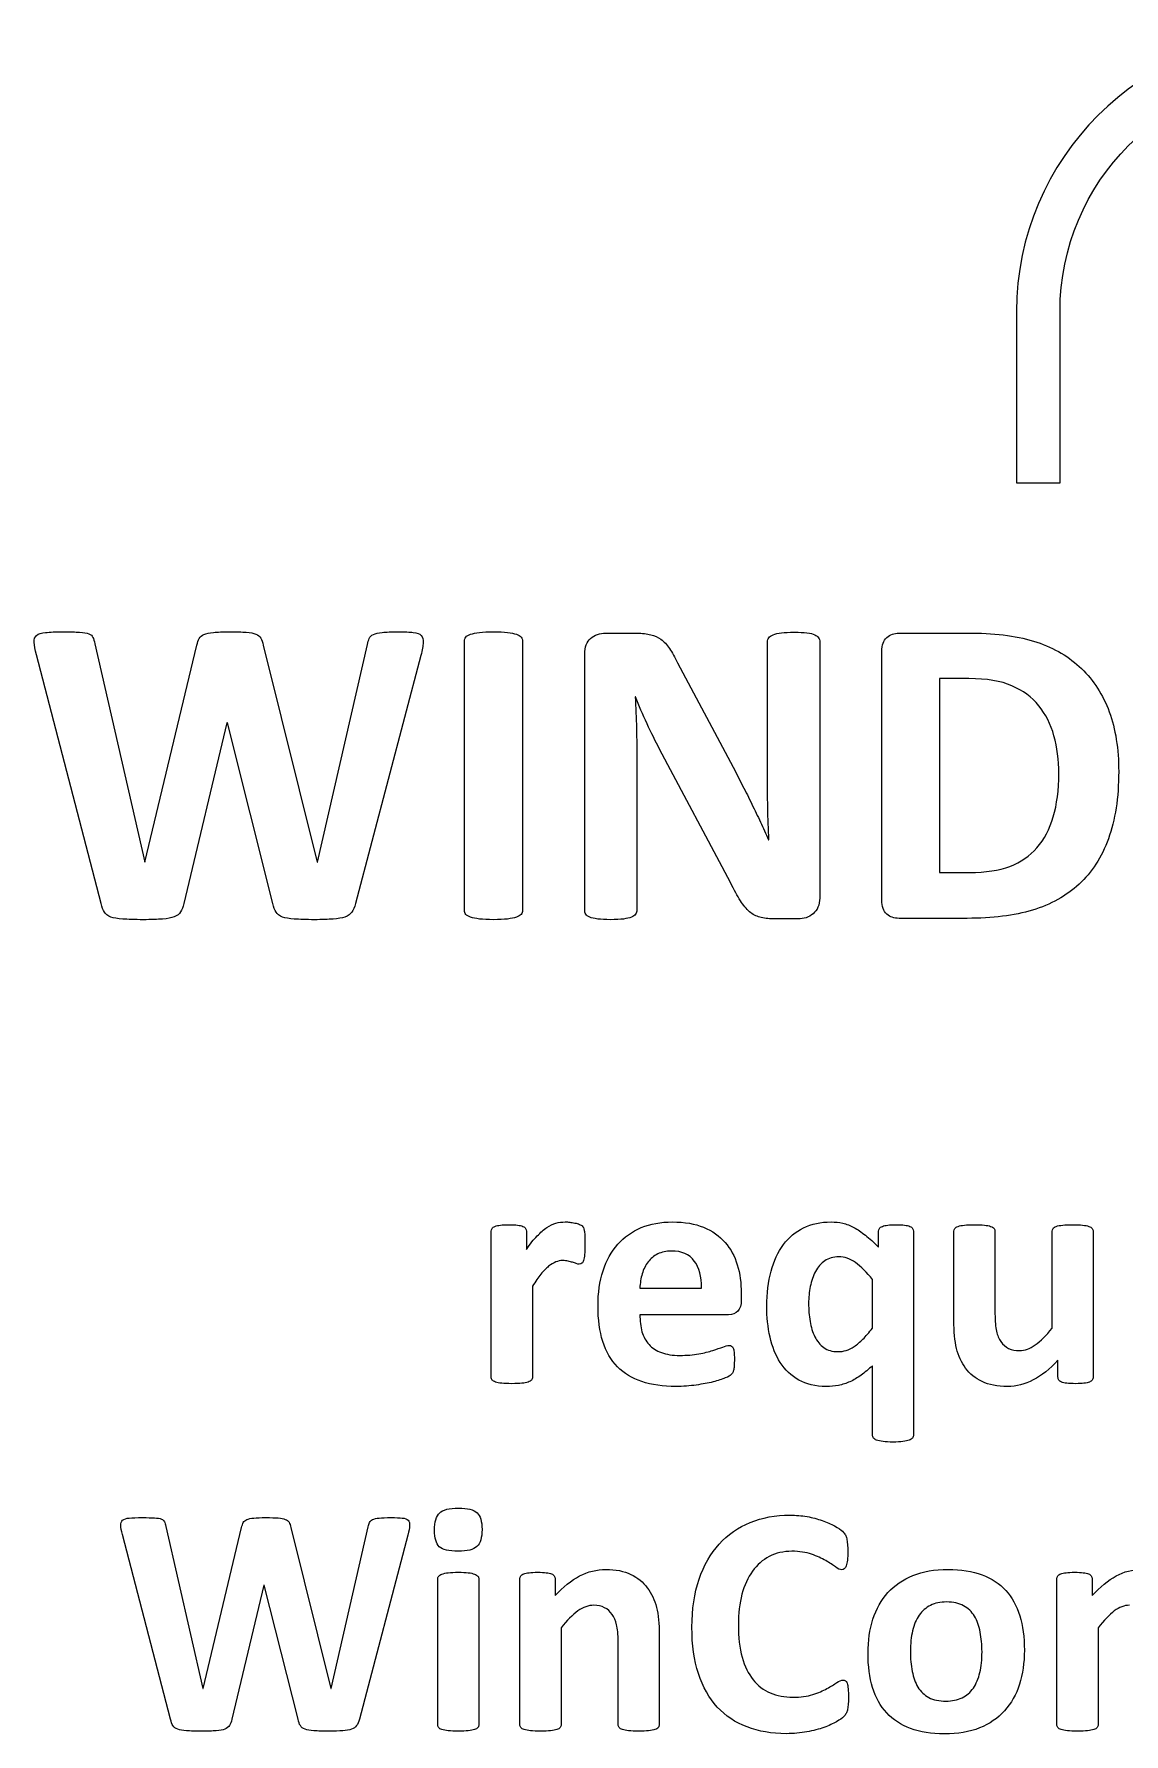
# Model space of a CAD drawing. Header units: millimetres. Extents: x 0 to 97.6, y 221.4 to 297.
# Drawn here: x 23.79 to 28.05, y 280 to 286.64 of the extents above; entities that cross this region are included whole.
import ezdxf

# ---------------------------------------------------------------- set-up
doc = ezdxf.new("R2010")
doc.units = ezdxf.units.MM
doc.layers.get('0').update_dxf_attribs({"linetype": 'CONTINUOUS'})

msp = doc.modelspace()

# ---------------------------------------------------------------- linework, layer by layer
at = {"color": 7}
for points in [[(27.628446, 285.556741), (27.628446, 284.886819), (27.798368, 284.886819), (27.798368, 285.556741)], [(24.024631, 284.258091), (24.22014, 283.404568), (24.221013, 283.404568), (24.424274, 284.252062)], [(25.469844, 283.215933), (25.469844, 284.26841)], [(25.69722, 284.26841), (25.69722, 283.215933)], [(26.021936, 284.299417), (26.143376, 284.299417)], [(26.654966, 283.743033), (26.654966, 284.265826)], [(26.859087, 284.265826), (26.85908, 283.264164)], [(27.169137, 284.299417), (27.45508, 284.299417)], [(24.049607, 283.242636), (23.796392, 284.215015)], [(24.683519, 284.252074), (24.89367, 283.40458), (24.89539, 283.40458), (25.090899, 284.255519)], [(25.30019, 284.212454), (25.044374, 283.242632)], [(25.940115, 283.216794), (25.940115, 284.218456)], [(27.101962, 283.256413), (27.101962, 284.22793)], [(26.303573, 284.183144), (26.520614, 283.775761)], [(27.442166, 284.121992), (27.327615, 284.121992), (27.327615, 283.364071), (27.445611, 283.364071)], [(26.13907, 284.050507), (26.13735, 284.050507)], [(24.721397, 283.242632), (24.543113, 283.948877), (24.541393, 283.948877), (24.372584, 283.242632)], [(26.144237, 283.799877), (26.144237, 283.216794)], [(26.51028, 283.324453), (26.232949, 283.845524)], [(26.659279, 283.492402), (26.660073, 283.492402)], [(26.773828, 283.183203), (26.677367, 283.183203)], [(27.435271, 283.184927), (27.169137, 283.184927)], [(25.57481, 281.39208), (25.57481, 281.962267)], [(25.712244, 281.962267), (25.712244, 281.891314)], [(27.089146, 281.900262), (27.089146, 281.962267)], [(27.225308, 281.962267), (27.225287, 281.165798)], [(27.383791, 281.613254), (27.383791, 281.96227)], [(27.544218, 281.96227), (27.544218, 281.640102)], [(27.767926, 281.583213), (27.767926, 281.962273)], [(27.927721, 281.962273), (27.927793, 281.392083)], [(25.735898, 281.747488), (25.735898, 281.39208)], [(26.155865, 281.73982), (26.396213, 281.739821)], [(27.065471, 281.583848), (27.065481, 281.77306)], [(26.552192, 281.719361), (26.552184, 281.693797)], [(26.502965, 281.636267), (26.155867, 281.636267)], [(27.065494, 281.165798), (27.065494, 281.436829)], [(27.79035, 281.392083), (27.79035, 281.457923)], [(24.302437, 280.808821), (24.447541, 280.175351), (24.448176, 280.175351), (24.599032, 280.804346)], [(24.791438, 280.804341), (24.947408, 280.175346), (24.948678, 280.175346), (25.093782, 280.806898)], [(24.320989, 280.055176), (24.133043, 280.776861)], [(25.249113, 280.774935), (25.059278, 280.055178)], [(25.686988, 280.034085), (25.686988, 280.604272)], [(25.824422, 280.604272), (25.824422, 280.538432)], [(27.786254, 280.034086), (27.786254, 280.604274)], [(27.923697, 280.604274), (27.923697, 280.538434)], [(24.819572, 280.055178), (24.687253, 280.579341), (24.685983, 280.579341), (24.560696, 280.055178)], [(25.365467, 280.034084), (25.365467, 280.602992)], [(25.52655, 280.602992), (25.52655, 280.034084)], [(25.848076, 280.413144), (25.848076, 280.034085)], [(27.947319, 280.413146), (27.947319, 280.034086)], [(26.071165, 280.034084), (26.071165, 280.359449)], [(26.231607, 280.386297), (26.231613, 280.034084)]]:
    msp.add_lwpolyline(points, dxfattribs=at)
for points in [[(27.79357, 283.750784)], [(28.027829, 283.758537)], [(25.94107, 281.909223)], [(25.538697, 280.797319)], [(27.493442, 280.318538)], [(27.659024, 280.32493)], [(26.971226, 280.137624)]]:
    msp.add_lwpolyline(points, close=True, dxfattribs=at)
for points in [[(28.714383, 286.640725), (28.116432, 286.640725), (27.628446, 286.154692), (27.628446, 285.556741)], [(27.798368, 285.556741), (27.798368, 286.063358), (28.207766, 286.472757), (28.714383, 286.472756)], [(23.78778, 284.263246), (23.787198, 284.275304), (23.790356, 284.284491), (23.797254, 284.290807)], [(23.796392, 284.215015), (23.791224, 284.235685), (23.788353, 284.251762), (23.78778, 284.263246)], [(23.797254, 284.290807), (23.804719, 284.297123), (23.81649, 284.300856), (23.832567, 284.302004)], [(23.832567, 284.302004), (23.849218, 284.303733), (23.872185, 284.304597), (23.901469, 284.304597)], [(23.901469, 284.304597), (23.928455, 284.304597), (23.9497, 284.304024), (23.965203, 284.302877)], [(23.965203, 284.302877), (23.981281, 284.302295), (23.993339, 284.300285), (24.001377, 284.296847)], [(24.001377, 284.296847), (24.009415, 284.293976), (24.014869, 284.289383), (24.017741, 284.283068)], [(24.017741, 284.283068), (24.020613, 284.277326), (24.022909, 284.269001), (24.024631, 284.258091)], [(24.424274, 284.252062), (24.42657, 284.262972), (24.429441, 284.271872), (24.432886, 284.278762)], [(24.432886, 284.278762), (24.436906, 284.285652), (24.443222, 284.290819), (24.451835, 284.294264)], [(24.451835, 284.294264), (24.461022, 284.298284), (24.473367, 284.300868), (24.48887, 284.302016)], [(24.48887, 284.302016), (24.504373, 284.303745), (24.525044, 284.304609), (24.550882, 284.304609)], [(24.550882, 284.304609), (24.578443, 284.304609), (24.600262, 284.304036), (24.616339, 284.302889)], [(24.616339, 284.302889), (24.63299, 284.301743), (24.645622, 284.299158), (24.654235, 284.295137)], [(24.654235, 284.295137), (24.663421, 284.291692), (24.670024, 284.286525), (24.674044, 284.279635)], [(24.674044, 284.279635), (24.678064, 284.272745), (24.681222, 284.263558), (24.683519, 284.252074)], [(25.090899, 284.255519), (25.092628, 284.264706), (25.094924, 284.272457), (25.097789, 284.278773)], [(25.097789, 284.278773), (25.100661, 284.285663), (25.106115, 284.29083), (25.114153, 284.294275)], [(25.114153, 284.294275), (25.122191, 284.298295), (25.133675, 284.300879), (25.148605, 284.302028)], [(25.148605, 284.302028), (25.163534, 284.303756), (25.184492, 284.304621), (25.211478, 284.304621)], [(25.211478, 284.304621), (25.236742, 284.304621), (25.256264, 284.303756), (25.270044, 284.302028)], [(25.270044, 284.302028), (25.284399, 284.300881), (25.294734, 284.297149), (25.30105, 284.29083)], [(25.308802, 284.262408), (25.30822, 284.25035), (25.30535, 284.233699), (25.30019, 284.212454)], [(25.30105, 284.29083), (25.307367, 284.284514), (25.309951, 284.27504), (25.308802, 284.262408)], [(25.469844, 284.26841), (25.469844, 284.274151), (25.471567, 284.279318), (25.475012, 284.283912)], [(25.475012, 284.283912), (25.479032, 284.288505), (25.485347, 284.292237), (25.493959, 284.295109)], [(25.493959, 284.295109), (25.503145, 284.29798), (25.514916, 284.300277), (25.529271, 284.301999)], [(25.529271, 284.301999), (25.543625, 284.303727), (25.561712, 284.304591), (25.583531, 284.304591)], [(25.583531, 284.304591), (25.605924, 284.304591), (25.624298, 284.303727), (25.638653, 284.301999)], [(25.638653, 284.301999), (25.653007, 284.30027), (25.664491, 284.297973), (25.673103, 284.295109)], [(25.673103, 284.295109), (25.681717, 284.292237), (25.687746, 284.288505), (25.69119, 284.283912)], [(25.69119, 284.283912), (25.69521, 284.279318), (25.69722, 284.274151), (25.69722, 284.26841)], [(25.940115, 284.218456), (25.940115, 284.245442), (25.947867, 284.265539), (25.963369, 284.278745)], [(25.963369, 284.278745), (25.979447, 284.292526), (25.99897, 284.299417), (26.021936, 284.299417)], [(26.143376, 284.299417), (26.165195, 284.299417), (26.183569, 284.297407), (26.198497, 284.293387)], [(26.198497, 284.293387), (26.213427, 284.289942), (26.226633, 284.283913), (26.238116, 284.2753)], [(26.238116, 284.2753), (26.250174, 284.266687), (26.26137, 284.254629), (26.271706, 284.239127)], [(26.654966, 284.265826), (26.654966, 284.271567), (26.656686, 284.276735), (26.660126, 284.281328)], [(26.660126, 284.281328), (26.663565, 284.285921), (26.669307, 284.28994), (26.67735, 284.293385)], [(26.67735, 284.293385), (26.685394, 284.29683), (26.696016, 284.299126), (26.709217, 284.300275)], [(26.709217, 284.300275), (26.722428, 284.302003), (26.739367, 284.302868), (26.760032, 284.302868)], [(26.760032, 284.302868), (26.779555, 284.302868), (26.79592, 284.302003), (26.809126, 284.300275)], [(26.809126, 284.300275), (26.822337, 284.299128), (26.832385, 284.296832), (26.83927, 284.293385)], [(26.83927, 284.293385), (26.846731, 284.28994), (26.851899, 284.285921), (26.854774, 284.281328)], [(26.854774, 284.281328), (26.85765, 284.276735), (26.859087, 284.271567), (26.859087, 284.265826)], [(27.101962, 284.22793), (27.101962, 284.253194), (27.108277, 284.27128), (27.120906, 284.28219)], [(27.120906, 284.28219), (27.134118, 284.293675), (27.150195, 284.299417), (27.169137, 284.299417)], [(27.45508, 284.299417), (27.554414, 284.299417), (27.638532, 284.287646), (27.707435, 284.264105)], [(27.707435, 284.264105), (27.776911, 284.241137), (27.83519, 284.206686), (27.882274, 284.160752)], [(26.271706, 284.239127), (26.28204, 284.224197), (26.292663, 284.205536), (26.303573, 284.183144)], [(27.882274, 284.160752), (27.929931, 284.115391), (27.966104, 284.059121), (27.990793, 283.991942)], [(27.610113, 284.09357), (27.567624, 284.112518), (27.511642, 284.121992), (27.442166, 284.121992)], [(27.715189, 284.016056), (27.688202, 284.049358), (27.653176, 284.075196), (27.610113, 284.09357)], [(26.13735, 284.050507), (26.139647, 284.009166), (26.141369, 283.967825), (26.142517, 283.926484)], [(26.183856, 283.945432), (26.167205, 283.981605), (26.152276, 284.016631), (26.13907, 284.050507)], [(27.774618, 283.898061), (27.762553, 283.943421), (27.742743, 283.982753), (27.715189, 284.016056)], [(27.990793, 283.991942), (28.015484, 283.924763), (28.027829, 283.846961), (28.027829, 283.758537)], [(26.142517, 283.926484), (26.143664, 283.885717), (26.144237, 283.843514), (26.144237, 283.799877)], [(26.232949, 283.845524), (26.216871, 283.87653), (26.200507, 283.909832), (26.183856, 283.945432)], [(27.793562, 283.750783), (27.793562, 283.803608), (27.787247, 283.8527), (27.774618, 283.898061)], [(26.520614, 283.775761), (26.533243, 283.751071), (26.545589, 283.726668), (26.55765, 283.702553)], [(26.65576, 283.618148), (26.655231, 283.661786), (26.654966, 283.703414), (26.654966, 283.743033)], [(27.772033, 283.581974), (27.786391, 283.630206), (27.79357, 283.686476), (27.79357, 283.750784)], [(28.027829, 283.758535), (28.027829, 283.656331), (28.014335, 283.568768), (27.987348, 283.495847)], [(26.55765, 283.702553), (26.570279, 283.679011), (26.582337, 283.655183), (26.593821, 283.631067)], [(26.593821, 283.631067), (26.605304, 283.607525), (26.616501, 283.584271), (26.627413, 283.561304)], [(26.660073, 283.492402), (26.658309, 283.532595), (26.656871, 283.57451), (26.65576, 283.618148)], [(26.627413, 283.561304), (26.638314, 283.538336), (26.648936, 283.515369), (26.659279, 283.492402)], [(27.7083, 283.460535), (27.737009, 283.493263), (27.758253, 283.533743), (27.772033, 283.581974)], [(27.602361, 283.388188), (27.644851, 283.404264), (27.680164, 283.428379), (27.7083, 283.460535)], [(27.987348, 283.495847), (27.960935, 283.4235), (27.922752, 283.364359), (27.872799, 283.318424)], [(27.445611, 283.364071), (27.507622, 283.364071), (27.559872, 283.37211), (27.602361, 283.388188)], [(26.549036, 283.253829), (26.537553, 283.272203), (26.524634, 283.295744), (26.51028, 283.324453)], [(26.85908, 283.264164), (26.85908, 283.250958), (26.856787, 283.239187), (26.852201, 283.228852)], [(27.872799, 283.318424), (27.822846, 283.27249), (27.761983, 283.238613), (27.69021, 283.216794)], [(24.062526, 283.209046), (24.057358, 283.217659), (24.053051, 283.228856), (24.049607, 283.242636)], [(24.087503, 283.190097), (24.07602, 283.19469), (24.067694, 283.201006), (24.062526, 283.209046)], [(24.360527, 283.209904), (24.355359, 283.201866), (24.347033, 283.19555), (24.33555, 283.190957)], [(24.372584, 283.242632), (24.369712, 283.229426), (24.365693, 283.218516), (24.360527, 283.209904)], [(24.733454, 283.209042), (24.728286, 283.217655), (24.724267, 283.228852), (24.721397, 283.242632)], [(24.758431, 283.190093), (24.746948, 283.194686), (24.738622, 283.201003), (24.733454, 283.209042)], [(25.029732, 283.209042), (25.023991, 283.201004), (25.015091, 283.194688), (25.003033, 283.190093)], [(25.044374, 283.242632), (25.040929, 283.228851), (25.036049, 283.217654), (25.029732, 283.209042)], [(25.475012, 283.200431), (25.471567, 283.205024), (25.469844, 283.210191), (25.469844, 283.215933)], [(25.493959, 283.189234), (25.485346, 283.192105), (25.47903, 283.195838), (25.475012, 283.200431)], [(25.69119, 283.200431), (25.687746, 283.195838), (25.681717, 283.192105), (25.673103, 283.189234)], [(25.69722, 283.215933), (25.69722, 283.210191), (25.69521, 283.205024), (25.69119, 283.200431)], [(25.944423, 283.201292), (25.941551, 283.205885), (25.940115, 283.211052), (25.940115, 283.216794)], [(25.959925, 283.189235), (25.95246, 283.19268), (25.947292, 283.196699), (25.944423, 283.201292)], [(26.13907, 283.201292), (26.136198, 283.196699), (26.130743, 283.19268), (26.122705, 283.189235)], [(26.144237, 283.216794), (26.144237, 283.211052), (26.142515, 283.205885), (26.13907, 283.201292)], [(26.58435, 283.210765), (26.572285, 283.221674), (26.560513, 283.236029), (26.549036, 283.253829)], [(26.624828, 283.189233), (26.61047, 283.193253), (26.596977, 283.20043), (26.58435, 283.210765)], [(26.833256, 283.203012), (26.825795, 283.196123), (26.816609, 283.190955), (26.805697, 283.187511)], [(26.852201, 283.228852), (26.847614, 283.218517), (26.8413, 283.209904), (26.833256, 283.203012)], [(27.120906, 283.201291), (27.108277, 283.212774), (27.101962, 283.231148), (27.101962, 283.256413)], [(27.169137, 283.184927), (27.150189, 283.184927), (27.134112, 283.190381), (27.120906, 283.201291)], [(27.69021, 283.216794), (27.619011, 283.195549), (27.534031, 283.184927), (27.435271, 283.184927)], [(24.134012, 283.182345), (24.11449, 283.183491), (24.098987, 283.186075), (24.087503, 283.190097)], [(24.21411, 283.179752), (24.180808, 283.179752), (24.154108, 283.180616), (24.134012, 283.182345)], [(24.289903, 283.182345), (24.270954, 283.180616), (24.24569, 283.179752), (24.21411, 283.179752)], [(24.33555, 283.190957), (24.32464, 283.186364), (24.309425, 283.183493), (24.289903, 283.182345)], [(24.80494, 283.182341), (24.785417, 283.183487), (24.769915, 283.186071), (24.758431, 283.190093)], [(24.884177, 283.179748), (24.851448, 283.179748), (24.825036, 283.180612), (24.80494, 283.182341)], [(24.956524, 283.182341), (24.937576, 283.180612), (24.91346, 283.179748), (24.884177, 283.179748)], [(25.003033, 283.190093), (24.990975, 283.186073), (24.975472, 283.183489), (24.956524, 283.182341)], [(25.528409, 283.182344), (25.514055, 283.184072), (25.502571, 283.186369), (25.493959, 283.189234)], [(25.583531, 283.179751), (25.561712, 283.179751), (25.543338, 283.180615), (25.528409, 283.182344)], [(25.638653, 283.182344), (25.624298, 283.180615), (25.605924, 283.179751), (25.583531, 283.179751)], [(25.673103, 283.189234), (25.66449, 283.186362), (25.653007, 283.184065), (25.638653, 283.182344)], [(25.990931, 283.182345), (25.977724, 283.184074), (25.967389, 283.18637), (25.959925, 283.189235)], [(26.040884, 283.179752), (26.020788, 283.179752), (26.004137, 283.180616), (25.990931, 283.182345)], [(26.0917, 283.182345), (26.078493, 283.180616), (26.061555, 283.179752), (26.040884, 283.179752)], [(26.122705, 283.189235), (26.115241, 283.186363), (26.104905, 283.184067), (26.0917, 283.182345)], [(26.677367, 283.183203), (26.657271, 283.183203), (26.639758, 283.185213), (26.624828, 283.189233)], [(26.805697, 283.187511), (26.795361, 283.184639), (26.784738, 283.183203), (26.773828, 283.183203)], [(25.827944, 281.993591), (25.839876, 281.997), (25.851809, 281.998705), (25.86374, 281.998705)], [(25.86374, 281.998705), (25.869281, 281.998705), (25.875247, 281.998282), (25.881639, 281.997435)], [(26.160989, 281.97633), (26.197211, 281.991245), (26.237908, 281.998703), (26.28308, 281.998703)], [(26.28308, 281.998703), (26.330809, 281.998703), (26.371506, 281.991671), (26.405172, 281.977608)], [(26.795742, 281.975694), (26.826849, 281.991034), (26.862859, 281.998705), (26.903771, 281.998705)], [(26.903771, 281.998705), (26.91954, 281.998705), (26.934668, 281.997), (26.949155, 281.99359)], [(25.57481, 281.962267), (25.57481, 281.966529), (25.575876, 281.970151), (25.578006, 281.973134)], [(25.578006, 281.973134), (25.580137, 281.976543), (25.583973, 281.979314), (25.589513, 281.981444)], [(25.589513, 281.981444), (25.595054, 281.983575), (25.602085, 281.985067), (25.610608, 281.985919)], [(25.610608, 281.985919), (25.619558, 281.987189), (25.630638, 281.987824), (25.643848, 281.987824)], [(25.643848, 281.987824), (25.657485, 281.987824), (25.668778, 281.987189), (25.677727, 281.985919)], [(25.677727, 281.985919), (25.686675, 281.985072), (25.693493, 281.98358), (25.698182, 281.981444)], [(25.698182, 281.981444), (25.703295, 281.979314), (25.706917, 281.976543), (25.709048, 281.973134)], [(25.709048, 281.973134), (25.711179, 281.970151), (25.712244, 281.966529), (25.712244, 281.962267)], [(25.712244, 281.891314), (25.72716, 281.912621), (25.741223, 281.930093), (25.754433, 281.94373)], [(25.754433, 281.94373), (25.767643, 281.957793), (25.780214, 281.968873), (25.792147, 281.97697)], [(25.792147, 281.97697), (25.80408, 281.985066), (25.816012, 281.990606), (25.827944, 281.993591)], [(25.881639, 281.997435), (25.888032, 281.997012), (25.894637, 281.995946), (25.901454, 281.994239)], [(25.901454, 281.994239), (25.908273, 281.992969), (25.91424, 281.991264), (25.919353, 281.989124)], [(25.919353, 281.989124), (25.924467, 281.987414), (25.928089, 281.985496), (25.930219, 281.983372)], [(25.930219, 281.983372), (25.932777, 281.981242), (25.934482, 281.978897), (25.935334, 281.97634)], [(25.935334, 281.97634), (25.936604, 281.973782), (25.937669, 281.97016), (25.93853, 281.965473)], [(25.93853, 281.965473), (25.939377, 281.961212), (25.940012, 281.954607), (25.940435, 281.945659)], [(25.940435, 281.945659), (25.940858, 281.936709), (25.94107, 281.924564), (25.94107, 281.909223)], [(26.06958, 281.911129), (26.094722, 281.939681), (26.125192, 281.961415), (26.160989, 281.97633)], [(26.405172, 281.977608), (26.439264, 281.963544), (26.467177, 281.943941), (26.48891, 281.918799)], [(26.717118, 281.909854), (26.738425, 281.938406), (26.764633, 281.960352), (26.795742, 281.975694)], [(26.949155, 281.99359), (26.963636, 281.990607), (26.978126, 281.985067), (26.992623, 281.976969)], [(26.992623, 281.976969), (27.007104, 281.969298), (27.022019, 281.95907), (27.037367, 281.946286)], [(27.037367, 281.946286), (27.053136, 281.933929), (27.070395, 281.918587), (27.089146, 281.900262)], [(27.089146, 281.962267), (27.089146, 281.966528), (27.090213, 281.970151), (27.092347, 281.973133)], [(27.092347, 281.973133), (27.094905, 281.976543), (27.098741, 281.979313), (27.103856, 281.981444)], [(27.103856, 281.981444), (27.109395, 281.983575), (27.116424, 281.985066), (27.124944, 281.985918)], [(27.124944, 281.985918), (27.133463, 281.987188), (27.144543, 281.987823), (27.158183, 281.987823)], [(27.158183, 281.987823), (27.170971, 281.987823), (27.181625, 281.987188), (27.190145, 281.985918)], [(27.190145, 281.985918), (27.199088, 281.985071), (27.206117, 281.98358), (27.211232, 281.981444)], [(27.211232, 281.981444), (27.216348, 281.979313), (27.219972, 281.976543), (27.222107, 281.973133)], [(27.222107, 281.973133), (27.224241, 281.970151), (27.225308, 281.966528), (27.225308, 281.962267)], [(27.383791, 281.96227), (27.383791, 281.966532), (27.384858, 281.970154), (27.386992, 281.973137)], [(27.386992, 281.973137), (27.38955, 281.976546), (27.39381, 281.979317), (27.399772, 281.981447)], [(27.399772, 281.981447), (27.406157, 281.983578), (27.414465, 281.985069), (27.424695, 281.985921)], [(27.424695, 281.985921), (27.435349, 281.987191), (27.448347, 281.987826), (27.463687, 281.987826)], [(27.463687, 281.987826), (27.479456, 281.987826), (27.492453, 281.987191), (27.502679, 281.985921)], [(27.502679, 281.985921), (27.512909, 281.985075), (27.521006, 281.983583), (27.526967, 281.981447)], [(27.526967, 281.981447), (27.533353, 281.979317), (27.537824, 281.976546), (27.540382, 281.973137)], [(27.540382, 281.973137), (27.54294, 281.970154), (27.544218, 281.966532), (27.544218, 281.96227)], [(27.767926, 281.962273), (27.767926, 281.966534), (27.768993, 281.970156), (27.771128, 281.973139)], [(27.771128, 281.973139), (27.773685, 281.976549), (27.777945, 281.979319), (27.783907, 281.98145)], [(27.783907, 281.98145), (27.790292, 281.98358), (27.7986, 281.985072), (27.808831, 281.985924)], [(27.808831, 281.985924), (27.819061, 281.987194), (27.832059, 281.987829), (27.847822, 281.987829)], [(27.847822, 281.987829), (27.863592, 281.987829), (27.87659, 281.987194), (27.886817, 281.985924)], [(27.886817, 281.985924), (27.897047, 281.985077), (27.905144, 281.983586), (27.911105, 281.98145)], [(27.911105, 281.98145), (27.917067, 281.979319), (27.921327, 281.976549), (27.923885, 281.973139)], [(27.923885, 281.973139), (27.926442, 281.970156), (27.927721, 281.966534), (27.927721, 281.962273)], [(25.939816, 281.871501), (25.93897, 281.861699), (25.937691, 281.854028), (25.93598, 281.84849)], [(25.941086, 281.909215), (25.941086, 281.893874), (25.940663, 281.881303), (25.939816, 281.871501)], [(26.01205, 281.807575), (26.025259, 281.848485), (26.044436, 281.883003), (26.06958, 281.911129)], [(26.225541, 281.873418), (26.210625, 281.865747), (26.198054, 281.855306), (26.187827, 281.842096)], [(26.279235, 281.884924), (26.25878, 281.884924), (26.240882, 281.881089), (26.225541, 281.873418)], [(26.368727, 281.845932), (26.34955, 281.871927), (26.31972, 281.884924), (26.279235, 281.884924)], [(26.48891, 281.918799), (26.510644, 281.894083), (26.526624, 281.864678), (26.536852, 281.830586)], [(26.668537, 281.8063), (26.679617, 281.846784), (26.695811, 281.881302), (26.717118, 281.909854)], [(25.799181, 281.825474), (25.789806, 281.817802), (25.779792, 281.807575), (25.769138, 281.794791)], [(25.827307, 281.842095), (25.818357, 281.838685), (25.808982, 281.833145), (25.799181, 281.825474)], [(25.854155, 281.847847), (25.845205, 281.847847), (25.836256, 281.845929), (25.827307, 281.842095)], [(25.87525, 281.84528), (25.868858, 281.846991), (25.861826, 281.847847), (25.854155, 281.847847)], [(25.892509, 281.840806), (25.887395, 281.842517), (25.881642, 281.844009), (25.87525, 281.84528)], [(25.907212, 281.835692), (25.90295, 281.837403), (25.898049, 281.839108), (25.892509, 281.840806)], [(25.918718, 281.833787), (25.915309, 281.833787), (25.911473, 281.834422), (25.907212, 281.835692)], [(25.928947, 281.836983), (25.926389, 281.834852), (25.92298, 281.833787), (25.918718, 281.833787)], [(25.93598, 281.84849), (25.934269, 281.842949), (25.931925, 281.839114), (25.928947, 281.836983)], [(25.992232, 281.670781), (25.992232, 281.721493), (25.998838, 281.767091), (26.01205, 281.807575)], [(26.187827, 281.842096), (26.178025, 281.829311), (26.170353, 281.81397), (26.164813, 281.796072)], [(26.396213, 281.739821), (26.397483, 281.784992), (26.388321, 281.820363), (26.368727, 281.845932)], [(26.536852, 281.830586), (26.547079, 281.796495), (26.552192, 281.759419), (26.552192, 281.719361)], [(26.651916, 281.669506), (26.651916, 281.720218), (26.657456, 281.765815), (26.668537, 281.8063)], [(26.84239, 281.80502), (26.833447, 281.787548), (26.82663, 281.767946), (26.821938, 281.746211)], [(26.878826, 281.846569), (26.863903, 281.836342), (26.851758, 281.822492), (26.84239, 281.80502)], [(26.93316, 281.86255), (26.91228, 281.86255), (26.894168, 281.857223), (26.878826, 281.846569)], [(26.999002, 281.839539), (26.978119, 281.85488), (26.956172, 281.86255), (26.93316, 281.86255)], [(27.065481, 281.77306), (27.042468, 281.802038), (27.020308, 281.824198), (26.999002, 281.839539)], [(25.769138, 281.794791), (25.758911, 281.782006), (25.747831, 281.766239), (25.735898, 281.747488)], [(26.164813, 281.796072), (26.1597, 281.7786), (26.156717, 281.75985), (26.155865, 281.73982)], [(26.821938, 281.746211), (26.817669, 281.724904), (26.815535, 281.702957), (26.815535, 281.680371)], [(26.010769, 281.531431), (25.998411, 281.571062), (25.992232, 281.617512), (25.992232, 281.670781)], [(26.552184, 281.693797), (26.552184, 281.674194), (26.54771, 281.659705), (26.538761, 281.650329)], [(26.6647, 281.548693), (26.656177, 281.587046), (26.651916, 281.627317), (26.651916, 281.669506)], [(26.815535, 281.680371), (26.815535, 281.656507), (26.817448, 281.633069), (26.821276, 281.610057)], [(26.155867, 281.636267), (26.155867, 281.611977), (26.158637, 281.589817), (26.164177, 281.569788)], [(26.538761, 281.650329), (26.530238, 281.640954), (26.518306, 281.636267), (26.502965, 281.636267)], [(26.821276, 281.610057), (26.825104, 281.587471), (26.831286, 281.567442), (26.839823, 281.54997)], [(27.39403, 281.503947), (27.387204, 281.533352), (27.383791, 281.569787), (27.383791, 281.613254)], [(27.544218, 281.640102), (27.544218, 281.610271), (27.546132, 281.587472), (27.54996, 281.571705)], [(26.164177, 281.569788), (26.170143, 281.550185), (26.179305, 281.533352), (26.191664, 281.519289)], [(26.704971, 281.448974), (26.686647, 281.477526), (26.673223, 281.510765), (26.6647, 281.548693)], [(26.839823, 281.54997), (26.848766, 281.532499), (26.860486, 281.518436), (26.874981, 281.507781)], [(26.993877, 281.512255), (27.004954, 281.519499), (27.016247, 281.528875), (27.027754, 281.540381)], [(27.027754, 281.540381), (27.039255, 281.552314), (27.051827, 281.566803), (27.065471, 281.583848)], [(27.54996, 281.571705), (27.553787, 281.555937), (27.559538, 281.542301), (27.567211, 281.530795)], [(27.701447, 281.518013), (27.722328, 281.532928), (27.744488, 281.554662), (27.767926, 281.583213)], [(26.068299, 281.43299), (26.04273, 281.458985), (26.023553, 281.491799), (26.010769, 281.531431)], [(26.191664, 281.519289), (26.204448, 281.505652), (26.220642, 281.495212), (26.240245, 281.487967)], [(26.240245, 281.487967), (26.260274, 281.480723), (26.284138, 281.477101), (26.311838, 281.477101)], [(26.311838, 281.477101), (26.339964, 281.477101), (26.36468, 281.479018), (26.385988, 281.482853)], [(26.385988, 281.482853), (26.407295, 281.487114), (26.42562, 281.491589), (26.440961, 281.496278)], [(26.440961, 281.496278), (26.456729, 281.501391), (26.469726, 281.505866), (26.479954, 281.509703)], [(26.479954, 281.509703), (26.490181, 281.513964), (26.49849, 281.516095), (26.504883, 281.516095)], [(26.504883, 281.516095), (26.508717, 281.516095), (26.511913, 281.51524), (26.514471, 281.513529)], [(26.514471, 281.513529), (26.517029, 281.512259), (26.51916, 281.509702), (26.520863, 281.505858)], [(26.520863, 281.505858), (26.522574, 281.502024), (26.52364, 281.496483), (26.52406, 281.489237)], [(26.52406, 281.489237), (26.524906, 281.48242), (26.52533, 281.473684), (26.52533, 281.46303)], [(26.874981, 281.507781), (26.889463, 281.497127), (26.907787, 281.4918), (26.929954, 281.4918)], [(26.929954, 281.4918), (26.941031, 281.4918), (26.951685, 281.493292), (26.961915, 281.496274)], [(26.961915, 281.496274), (26.972569, 281.499684), (26.983223, 281.505011), (26.993877, 281.512255)], [(27.429188, 281.42724), (27.412996, 281.4494), (27.401276, 281.474969), (27.39403, 281.503947)], [(27.567211, 281.530795), (27.575307, 281.519714), (27.585321, 281.510978), (27.597254, 281.504588)], [(27.597254, 281.504588), (27.609619, 281.498622), (27.623894, 281.49564), (27.64008, 281.49564)], [(27.64008, 281.49564), (27.660535, 281.49564), (27.680991, 281.503097), (27.701447, 281.518013)], [(26.163543, 281.374821), (26.125616, 281.387605), (26.093868, 281.406995), (26.068299, 281.43299)], [(26.511921, 281.401025), (26.509365, 281.398042), (26.501907, 281.393994), (26.489547, 281.388881)], [(26.518953, 281.409973), (26.517242, 281.406991), (26.514898, 281.404008), (26.511921, 281.401025)], [(26.52279, 281.422118), (26.521943, 281.417431), (26.520664, 281.413383), (26.518953, 281.409973)], [(26.524695, 281.438739), (26.524271, 281.432346), (26.523636, 281.426806), (26.52279, 281.422118)], [(26.52533, 281.46303), (26.52533, 281.453655), (26.525118, 281.445558), (26.524695, 281.438739)], [(26.777204, 281.380577), (26.747799, 281.397623), (26.723722, 281.420422), (26.704971, 281.448974)], [(27.065494, 281.436829), (27.050149, 281.422765), (27.035233, 281.410407), (27.020748, 281.399754)], [(27.493749, 281.374824), (27.467328, 281.387609), (27.445807, 281.405081), (27.429188, 281.42724)], [(27.79035, 281.457923), (27.758813, 281.423831), (27.726639, 281.398262), (27.693827, 281.381216)], [(25.578647, 281.380574), (25.576089, 281.383983), (25.57481, 281.387819), (25.57481, 281.39208)], [(25.591431, 281.372903), (25.585466, 281.375034), (25.581204, 281.377591), (25.578647, 281.380574)], [(25.61636, 281.368429), (25.606133, 281.369276), (25.597824, 281.370767), (25.591431, 281.372903)], [(25.655353, 281.366524), (25.639586, 281.366524), (25.626588, 281.367159), (25.61636, 281.368429)], [(25.694346, 281.368429), (25.684119, 281.367159), (25.671121, 281.366524), (25.655353, 281.366524)], [(25.718637, 281.372903), (25.712671, 281.370773), (25.704574, 281.369281), (25.694346, 281.368429)], [(25.732062, 281.380574), (25.729504, 281.377591), (25.725029, 281.375034), (25.718637, 281.372903)], [(25.735898, 281.39208), (25.735898, 281.387819), (25.73462, 281.383983), (25.732062, 281.380574)], [(26.297141, 281.355644), (26.246429, 281.355644), (26.201897, 281.362036), (26.163543, 281.374821)], [(26.376405, 281.361396), (26.351688, 281.357561), (26.325267, 281.355644), (26.297141, 281.355644)], [(26.442245, 281.37354), (26.423068, 281.368852), (26.401121, 281.364804), (26.376405, 281.361396)], [(26.489547, 281.388881), (26.47719, 281.383767), (26.461422, 281.378654), (26.442245, 281.37354)], [(26.883953, 281.355648), (26.842191, 281.355648), (26.806608, 281.363958), (26.777204, 281.380577)], [(26.932536, 281.360122), (26.91719, 281.357139), (26.900996, 281.355648), (26.883953, 281.355648)], [(26.97728, 281.374185), (26.962798, 281.367792), (26.947884, 281.363105), (26.932536, 281.360122)], [(27.020748, 281.399754), (27.006267, 281.389527), (26.991777, 281.381004), (26.97728, 281.374185)], [(27.592828, 281.355647), (27.553623, 281.355647), (27.520597, 281.362039), (27.493749, 281.374824)], [(27.693827, 281.381216), (27.661438, 281.36417), (27.627772, 281.355647), (27.592828, 281.355647)], [(27.793551, 281.380576), (27.791417, 281.383986), (27.79035, 281.387822), (27.79035, 281.392083)], [(27.804425, 281.372906), (27.79931, 281.375037), (27.795685, 281.377594), (27.793551, 281.380576)], [(27.824878, 281.368432), (27.816358, 281.369279), (27.809541, 281.37077), (27.804425, 281.372906)], [(27.859395, 281.366527), (27.845337, 281.366527), (27.833831, 281.367162), (27.824878, 281.368432)], [(27.891995, 281.368432), (27.883475, 281.367162), (27.872609, 281.366527), (27.859395, 281.366527)], [(27.913082, 281.372906), (27.907967, 281.370775), (27.900938, 281.369284), (27.891995, 281.368432)], [(27.924591, 281.380576), (27.922457, 281.377594), (27.918621, 281.375037), (27.913082, 281.372906)], [(27.927793, 281.392083), (27.927793, 281.387822), (27.926726, 281.383986), (27.924591, 281.380576)], [(27.068696, 281.154292), (27.066562, 281.157701), (27.065494, 281.161537), (27.065494, 281.165798)], [(27.081475, 281.145981), (27.075513, 281.148112), (27.071254, 281.150882), (27.068696, 281.154292)], [(27.106399, 281.140229), (27.096168, 281.141499), (27.087861, 281.143416), (27.081475, 281.145981)], [(27.145391, 281.138324), (27.129622, 281.138324), (27.116624, 281.138959), (27.106399, 281.140229)], [(27.184382, 281.140229), (27.174152, 281.138959), (27.161155, 281.138324), (27.145391, 281.138324)], [(27.208671, 281.145981), (27.202709, 281.143423), (27.194613, 281.141506), (27.184382, 281.140229)], [(27.22145, 281.154292), (27.218893, 281.150882), (27.214633, 281.148112), (27.208671, 281.145981)], [(27.225287, 281.165798), (27.225287, 281.161537), (27.224008, 281.157701), (27.22145, 281.154292)], [(25.372498, 280.86124), (25.38571, 280.874025), (25.410427, 280.880417), (25.446648, 280.880417)], [(25.446648, 280.880417), (25.482445, 280.880417), (25.506736, 280.874238), (25.51952, 280.861881)], [(24.126651, 280.812658), (24.126228, 280.821608), (24.128572, 280.828426), (24.133684, 280.833113)], [(24.133043, 280.776861), (24.129209, 280.792202), (24.127078, 280.804134), (24.126651, 280.812658)], [(24.133684, 280.833113), (24.139224, 280.837801), (24.14796, 280.840571), (24.159891, 280.841423)], [(24.159891, 280.841423), (24.172248, 280.842693), (24.189294, 280.843328), (24.211028, 280.843328)], [(24.211028, 280.843328), (24.231057, 280.843328), (24.246825, 280.842905), (24.258331, 280.842058)], [(24.258331, 280.842058), (24.270264, 280.841635), (24.279213, 280.840143), (24.285178, 280.837584)], [(24.285178, 280.837584), (24.291144, 280.835453), (24.295192, 280.832044), (24.297323, 280.827358)], [(24.297323, 280.827358), (24.299453, 280.823096), (24.301158, 280.816917), (24.302437, 280.808821)], [(24.599032, 280.804346), (24.600743, 280.812443), (24.602874, 280.819048), (24.605425, 280.824161)], [(24.605425, 280.824161), (24.608408, 280.829275), (24.613095, 280.83311), (24.619487, 280.835668)], [(24.619487, 280.835668), (24.626307, 280.838651), (24.635469, 280.840568), (24.646974, 280.84142)], [(24.646974, 280.84142), (24.65848, 280.84269), (24.673821, 280.843325), (24.692998, 280.843325)], [(24.692998, 280.843325), (24.713453, 280.843325), (24.729647, 280.842902), (24.741579, 280.842055)], [(24.741579, 280.842055), (24.753937, 280.841208), (24.763312, 280.839291), (24.769705, 280.836303)], [(24.769705, 280.836303), (24.776524, 280.833745), (24.781425, 280.82991), (24.784408, 280.824796)], [(24.784408, 280.824796), (24.78739, 280.819683), (24.789734, 280.812864), (24.791438, 280.804341)], [(25.093782, 280.806898), (25.095052, 280.813717), (25.096757, 280.81947), (25.098896, 280.824157)], [(25.098896, 280.824157), (25.101027, 280.82927), (25.105075, 280.833106), (25.111041, 280.835664)], [(25.111041, 280.835664), (25.117006, 280.838646), (25.125529, 280.840564), (25.13661, 280.841416)], [(25.13661, 280.841416), (25.147691, 280.842686), (25.163245, 280.843321), (25.183273, 280.843321)], [(25.183273, 280.843321), (25.202024, 280.843321), (25.216513, 280.842686), (25.22674, 280.841416)], [(25.22674, 280.841416), (25.237394, 280.840569), (25.245065, 280.837799), (25.249754, 280.833105)], [(25.255506, 280.81201), (25.255082, 280.80306), (25.252952, 280.790702), (25.249113, 280.774935)], [(25.249754, 280.833105), (25.25444, 280.828417), (25.256358, 280.821385), (25.255506, 280.81201)], [(25.353321, 280.794122), (25.353321, 280.826509), (25.359714, 280.848882), (25.372498, 280.86124)], [(25.51952, 280.861881), (25.532305, 280.849948), (25.538697, 280.828427), (25.538697, 280.797319)], [(26.46607, 280.739784), (26.499736, 280.776859), (26.540007, 280.804985), (26.586884, 280.824162)], [(26.586884, 280.824162), (26.634186, 280.843339), (26.686176, 280.852927), (26.742854, 280.852927)], [(26.742854, 280.852927), (26.765866, 280.852927), (26.788026, 280.85101), (26.809333, 280.847175)], [(26.809333, 280.847175), (26.830641, 280.84334), (26.850244, 280.838227), (26.868142, 280.831834)], [(26.868142, 280.831834), (26.886467, 280.825869), (26.902874, 280.818837), (26.917362, 280.810739)], [(26.917362, 280.810739), (26.931844, 280.802643), (26.941858, 280.795611), (26.947406, 280.789644)], [(25.371858, 280.72956), (25.3595, 280.741493), (25.353321, 280.763013), (25.353321, 280.794122)], [(25.538694, 280.797316), (25.538694, 280.764929), (25.532089, 280.742556), (25.51888, 280.730198)], [(26.387446, 280.602351), (26.406196, 280.656898), (26.432405, 280.702709), (26.46607, 280.739784)], [(26.947406, 280.789644), (26.953368, 280.784103), (26.957416, 280.779416), (26.95955, 280.775581)], [(26.95955, 280.775581), (26.961684, 280.771747), (26.963386, 280.766846), (26.964656, 280.760878)], [(26.964656, 280.760878), (26.965891, 280.754913), (26.966773, 280.747881), (26.967302, 280.739783)], [(26.967302, 280.739783), (26.968184, 280.731687), (26.968625, 280.721672), (26.968625, 280.70974)], [(25.445369, 280.711661), (25.409146, 280.711661), (25.384643, 280.717627), (25.371858, 280.72956)], [(25.51888, 280.730198), (25.50567, 280.71784), (25.481166, 280.711661), (25.445369, 280.711661)], [(26.66177, 280.691202), (26.636202, 280.677992), (26.614255, 280.658815), (26.59593, 280.633672)], [(26.749983, 280.711657), (26.71717, 280.711657), (26.687766, 280.704839), (26.66177, 280.691202)], [(26.826689, 280.70015), (26.805382, 280.707821), (26.779814, 280.711657), (26.749983, 280.711657)], [(26.882302, 280.675221), (26.866956, 280.684596), (26.848419, 280.692906), (26.826689, 280.70015)], [(26.920656, 280.650292), (26.910849, 280.657963), (26.898064, 280.666273), (26.882302, 280.675221)], [(26.967302, 280.677139), (26.96642, 280.668189), (26.96493, 280.660945), (26.962831, 280.655406)], [(26.968625, 280.70974), (26.968625, 280.696955), (26.968184, 280.686088), (26.967302, 280.677139)], [(25.365467, 280.602992), (25.365467, 280.607254), (25.366745, 280.610876), (25.369301, 280.613859)], [(25.369301, 280.613859), (25.371858, 280.617269), (25.37612, 280.620039), (25.382085, 280.622169)], [(25.382085, 280.622169), (25.388478, 280.624727), (25.396787, 280.626644), (25.407014, 280.627922)], [(25.407014, 280.627922), (25.417241, 280.629192), (25.430239, 280.629827), (25.446007, 280.629827)], [(25.446007, 280.629827), (25.461775, 280.629827), (25.474772, 280.629192), (25.485, 280.627922)], [(25.485, 280.627922), (25.495227, 280.626652), (25.503324, 280.624734), (25.509291, 280.622169)], [(25.509291, 280.622169), (25.515684, 280.620039), (25.520158, 280.617269), (25.522714, 280.613859)], [(25.522714, 280.613859), (25.525271, 280.610876), (25.52655, 280.607254), (25.52655, 280.602992)], [(25.686988, 280.604272), (25.686988, 280.608534), (25.688053, 280.612156), (25.690184, 280.615139)], [(25.690184, 280.615139), (25.692315, 280.618548), (25.696151, 280.621318), (25.701691, 280.623449)], [(25.701691, 280.623449), (25.707231, 280.62558), (25.714263, 280.627071), (25.722786, 280.627923)], [(25.722786, 280.627923), (25.731736, 280.629193), (25.742816, 280.629828), (25.756026, 280.629828)], [(25.756026, 280.629828), (25.769662, 280.629828), (25.780955, 280.629193), (25.789905, 280.627923)], [(25.789905, 280.627923), (25.798855, 280.627077), (25.805673, 280.625585), (25.81036, 280.623449)], [(25.81036, 280.623449), (25.815473, 280.621318), (25.819095, 280.618548), (25.821226, 280.615139)], [(25.821226, 280.615139), (25.823357, 280.612156), (25.824422, 280.608534), (25.824422, 280.604272)], [(25.824422, 280.538432), (25.855957, 280.572524), (25.887918, 280.598093), (25.920306, 280.615139)], [(25.920306, 280.615139), (25.953119, 280.632185), (25.987211, 280.640708), (26.022581, 280.640708)], [(26.022581, 280.640708), (26.061361, 280.640708), (26.093961, 280.634316), (26.120382, 280.621531)], [(26.120382, 280.621531), (26.14723, 280.608747), (26.16875, 280.591275), (26.184944, 280.569115)], [(26.59593, 280.633672), (26.578032, 280.608955), (26.564396, 280.578912), (26.55502, 280.543541)], [(26.944945, 280.639426), (26.93856, 280.639426), (26.930463, 280.643048), (26.920656, 280.650292)], [(26.955158, 280.643262), (26.952177, 280.640704), (26.948773, 280.639426), (26.944945, 280.639426)], [(26.962831, 280.655406), (26.960697, 280.649866), (26.958139, 280.645818), (26.955158, 280.643262)], [(27.125896, 280.549938), (27.151892, 280.578916), (27.18428, 280.601289), (27.223059, 280.617056)], [(27.223059, 280.617056), (27.262265, 280.632824), (27.308076, 280.640708), (27.360492, 280.640708)], [(27.360492, 280.640708), (27.41163, 280.640708), (27.45595, 280.633676), (27.49345, 280.619612)], [(27.49345, 280.619612), (27.530952, 280.605976), (27.561848, 280.585734), (27.586139, 280.558886)], [(27.786254, 280.604274), (27.786254, 280.608535), (27.787321, 280.612157), (27.789455, 280.61514)], [(27.789455, 280.61514), (27.79159, 280.61855), (27.795426, 280.62132), (27.800965, 280.623451)], [(27.800965, 280.623451), (27.806503, 280.625581), (27.813532, 280.627073), (27.822052, 280.627925)], [(27.822052, 280.627925), (27.830995, 280.629195), (27.842075, 280.62983), (27.855292, 280.62983)], [(27.855292, 280.62983), (27.868926, 280.62983), (27.880219, 280.629195), (27.889169, 280.627925)], [(27.889169, 280.627925), (27.898112, 280.627078), (27.904929, 280.625587), (27.909621, 280.623451)], [(27.909621, 280.623451), (27.914736, 280.62132), (27.918361, 280.61855), (27.920496, 280.61514)], [(27.920496, 280.61514), (27.92263, 280.612157), (27.923697, 280.608535), (27.923697, 280.604274)], [(27.923697, 280.538434), (27.955232, 280.572526), (27.986554, 280.598094), (28.017664, 280.61514)], [(28.017664, 280.61514), (28.049199, 280.632187), (28.082012, 280.64071), (28.116105, 280.64071)], [(26.184944, 280.569115), (26.201563, 280.547381), (26.213495, 280.521812), (26.22074, 280.492408)], [(26.35932, 280.415059), (26.35932, 280.485374), (26.368695, 280.547804), (26.387446, 280.602351)], [(26.55502, 280.543541), (26.545645, 280.508171), (26.540958, 280.468326), (26.540958, 280.424007)], [(27.06709, 280.446384), (27.080301, 280.486868), (27.099904, 280.521386), (27.125896, 280.549938)], [(27.586139, 280.558886), (27.610855, 280.532039), (27.629179, 280.499012), (27.641111, 280.459807)], [(25.913277, 280.478345), (25.892396, 280.46343), (25.870662, 280.441696), (25.848076, 280.413144)], [(25.975282, 280.500718), (25.954827, 280.500718), (25.934158, 280.493261), (25.913277, 280.478345)], [(26.017471, 280.49113), (26.005538, 280.497522), (25.991475, 280.500718), (25.975282, 280.500718)], [(26.047514, 280.46492), (26.039843, 280.476426), (26.029828, 280.485163), (26.017471, 280.49113)], [(26.22074, 280.492408), (26.227985, 280.463004), (26.231607, 280.427634), (26.231607, 280.386297)], [(27.292065, 280.500077), (27.274167, 280.491554), (27.259465, 280.478769), (27.247959, 280.461724)], [(27.354711, 280.513502), (27.330845, 280.513502), (27.309963, 280.509027), (27.292065, 280.500077)], [(27.42119, 280.498799), (27.40371, 280.508601), (27.38155, 280.513502), (27.354711, 280.513502)], [(27.464018, 280.457889), (27.453364, 280.47536), (27.439088, 280.488997), (27.42119, 280.498799)], [(28.010602, 280.478346), (27.991, 280.463431), (27.969906, 280.441697), (27.947319, 280.413146)], [(28.069411, 280.50072), (28.049809, 280.50072), (28.030206, 280.493262), (28.010602, 280.478346)], [(26.064773, 280.424649), (26.060938, 280.440417), (26.055185, 280.45384), (26.047514, 280.46492)], [(26.071165, 280.359449), (26.071165, 280.387148), (26.069034, 280.408882), (26.064773, 280.424649)], [(26.384889, 280.23352), (26.367843, 280.28551), (26.35932, 280.346023), (26.35932, 280.415059)], [(26.540958, 280.424007), (26.540958, 280.375426), (26.545859, 280.333237), (26.555661, 280.29744)], [(27.047908, 280.313425), (27.047908, 280.362006), (27.054302, 280.406326), (27.06709, 280.446384)], [(27.247959, 280.461724), (27.236459, 280.445104), (27.227727, 280.424862), (27.221765, 280.400997)], [(27.486402, 280.395884), (27.482133, 280.419748), (27.474672, 280.440417), (27.464018, 280.457889)], [(27.641111, 280.459807), (27.653053, 280.420601), (27.659024, 280.375642), (27.659024, 280.32493)], [(27.221765, 280.400997), (27.216227, 280.377559), (27.213457, 280.350712), (27.213457, 280.320455)], [(27.493439, 280.318538), (27.493439, 280.346664), (27.491094, 280.372446), (27.486402, 280.395884)], [(26.555661, 280.29744), (26.565888, 280.26207), (26.580164, 280.232879), (26.598488, 280.209867)], [(27.065793, 280.179188), (27.05387, 280.218394), (27.047908, 280.26314), (27.047908, 280.313425)], [(27.213457, 280.320455), (27.213457, 280.292329), (27.215803, 280.266334), (27.220495, 280.24247)], [(27.485134, 280.237357), (27.490673, 280.261221), (27.493442, 280.288282), (27.493442, 280.318538)], [(27.659, 280.32493), (27.659, 280.276349), (27.652606, 280.23203), (27.639818, 280.191972)], [(26.4584, 280.103118), (26.426439, 280.138062), (26.401935, 280.181529), (26.384889, 280.23352)], [(26.598488, 280.209867), (26.617239, 280.186855), (26.639612, 280.169596), (26.665607, 280.15809)], [(26.925771, 280.198359), (26.936001, 280.205179), (26.943886, 280.208588), (26.949424, 280.208588)], [(26.949424, 280.208588), (26.953693, 280.208588), (26.957106, 280.207733), (26.959664, 280.206022)], [(26.959664, 280.206022), (26.962221, 280.204311), (26.964356, 280.200901), (26.966067, 280.195793)], [(27.220495, 280.24247), (27.225187, 280.219032), (27.232649, 280.198577), (27.242879, 280.181105)], [(27.459575, 280.17727), (27.471076, 280.193889), (27.479596, 280.213918), (27.485134, 280.237357)], [(26.665607, 280.15809), (26.692028, 280.147009), (26.721646, 280.141469), (26.754459, 280.141469)], [(26.754459, 280.141469), (26.784289, 280.141469), (26.810071, 280.144878), (26.831804, 280.151697)], [(26.831804, 280.151697), (26.853539, 280.158942), (26.872076, 280.166825), (26.887417, 280.175349)], [(26.887417, 280.175349), (26.903186, 280.183872), (26.91597, 280.191542), (26.925771, 280.198359)], [(26.966067, 280.195793), (26.967831, 280.190679), (26.969109, 280.183435), (26.969903, 280.17406)], [(26.969903, 280.17406), (26.970785, 280.16511), (26.971226, 280.152965), (26.971226, 280.137624)], [(27.120769, 280.080109), (27.096051, 280.106956), (27.077726, 280.139983), (27.065793, 280.179188)], [(27.242879, 280.181105), (27.253533, 280.163633), (27.267808, 280.149997), (27.285705, 280.140194)], [(27.285705, 280.140194), (27.303603, 280.130819), (27.325762, 280.126132), (27.352184, 280.126132)], [(27.352184, 280.126132), (27.376474, 280.126132), (27.397569, 280.130393), (27.415467, 280.138916)], [(27.415467, 280.138916), (27.433367, 280.147866), (27.44807, 280.160651), (27.459575, 280.17727)], [(27.639818, 280.191972), (27.627029, 280.151914), (27.607639, 280.117396), (27.581646, 280.088418)], [(26.574738, 280.025133), (26.529141, 280.042604), (26.490361, 280.068599), (26.4584, 280.103118)], [(26.962119, 280.077549), (26.959985, 280.073715), (26.956572, 280.06924), (26.95188, 280.064127)], [(26.967226, 280.090974), (26.965991, 280.085861), (26.964289, 280.081386), (26.962119, 280.077549)], [(26.969871, 280.110151), (26.969519, 280.102907), (26.968637, 280.096515), (26.967226, 280.090974)], [(26.971194, 280.137638), (26.971194, 280.126984), (26.970753, 280.117822), (26.969871, 280.110151)], [(27.214095, 280.018744), (27.176593, 280.032807), (27.145484, 280.053262), (27.120769, 280.080109)], [(27.581646, 280.088418), (27.555652, 280.05944), (27.523052, 280.037067), (27.483846, 280.021299)], [(24.330578, 280.030247), (24.326743, 280.036639), (24.323547, 280.044949), (24.320989, 280.055176)], [(24.349114, 280.016184), (24.340591, 280.019594), (24.334412, 280.024281), (24.330578, 280.030247)], [(24.383632, 280.010432), (24.369144, 280.011279), (24.357638, 280.013196), (24.349114, 280.016184)], [(24.44308, 280.008527), (24.418363, 280.008527), (24.398548, 280.009162), (24.383632, 280.010432)], [(24.499332, 280.010432), (24.485268, 280.009162), (24.466518, 280.008527), (24.44308, 280.008527)], [(24.533211, 280.016824), (24.525114, 280.013415), (24.513822, 280.011284), (24.499332, 280.010432)], [(24.551747, 280.030887), (24.547913, 280.024921), (24.541734, 280.020234), (24.533211, 280.016824)], [(24.560696, 280.055178), (24.558565, 280.045376), (24.555582, 280.037279), (24.551747, 280.030887)], [(24.828521, 280.030249), (24.824686, 280.036642), (24.821703, 280.044951), (24.819572, 280.055178)], [(24.847057, 280.016187), (24.838534, 280.019596), (24.832355, 280.024284), (24.828521, 280.030249)], [(24.881575, 280.010435), (24.867087, 280.011281), (24.855581, 280.013199), (24.847057, 280.016187)], [(24.940384, 280.00853), (24.916093, 280.00853), (24.896491, 280.009165), (24.881575, 280.010435)], [(24.994079, 280.010435), (24.980015, 280.009165), (24.962117, 280.00853), (24.940384, 280.00853)], [(25.028597, 280.016187), (25.019647, 280.013204), (25.008141, 280.011287), (24.994079, 280.010435)], [(25.048411, 280.030249), (25.04415, 280.024284), (25.037545, 280.019596), (25.028597, 280.016187)], [(25.059278, 280.055178), (25.05672, 280.044951), (25.053098, 280.036642), (25.048411, 280.030249)], [(25.369301, 280.022577), (25.366745, 280.025987), (25.365467, 280.029822), (25.365467, 280.034084)], [(25.382085, 280.014907), (25.37612, 280.017038), (25.371858, 280.019594), (25.369301, 280.022577)], [(25.407014, 280.010433), (25.396787, 280.011279), (25.388478, 280.012771), (25.382085, 280.014907)], [(25.446007, 280.008528), (25.43024, 280.008528), (25.417242, 280.009163), (25.407014, 280.010433)], [(25.485, 280.010433), (25.474773, 280.009163), (25.461775, 280.008528), (25.446007, 280.008528)], [(25.509291, 280.014907), (25.503326, 280.012776), (25.495229, 280.011285), (25.485, 280.010433)], [(25.522714, 280.022577), (25.520158, 280.019594), (25.515684, 280.017038), (25.509291, 280.014907)], [(25.52655, 280.034084), (25.52655, 280.029822), (25.525271, 280.025987), (25.522714, 280.022577)], [(25.690824, 280.022578), (25.688267, 280.025988), (25.686988, 280.029824), (25.686988, 280.034085)], [(25.703609, 280.014908), (25.697644, 280.017039), (25.693382, 280.019596), (25.690824, 280.022578)], [(25.728538, 280.010434), (25.718311, 280.011281), (25.710001, 280.012772), (25.703609, 280.014908)], [(25.767531, 280.008529), (25.751763, 280.008529), (25.738766, 280.009164), (25.728538, 280.010434)], [(25.806524, 280.010434), (25.796297, 280.009164), (25.783299, 280.008529), (25.767531, 280.008529)], [(25.830815, 280.014908), (25.82485, 280.012777), (25.816752, 280.011286), (25.806524, 280.010434)], [(25.84424, 280.022578), (25.841684, 280.019596), (25.837209, 280.017039), (25.830815, 280.014908)], [(25.848076, 280.034085), (25.848076, 280.029824), (25.846798, 280.025988), (25.84424, 280.022578)], [(26.075002, 280.022577), (26.072444, 280.025987), (26.071165, 280.029822), (26.071165, 280.034084)], [(26.087786, 280.014907), (26.081821, 280.017038), (26.077559, 280.019594), (26.075002, 280.022577)], [(26.112078, 280.010433), (26.101851, 280.011279), (26.093754, 280.012771), (26.087786, 280.014907)], [(26.15171, 280.008528), (26.135942, 280.008528), (26.122732, 280.009163), (26.112078, 280.010433)], [(26.190063, 280.010433), (26.179836, 280.009163), (26.167052, 280.008528), (26.15171, 280.008528)], [(26.214992, 280.014907), (26.209027, 280.012776), (26.200717, 280.011285), (26.190063, 280.010433)], [(26.227777, 280.022577), (26.225221, 280.019594), (26.220959, 280.017038), (26.214992, 280.014907)], [(26.231613, 280.034084), (26.231613, 280.029822), (26.230334, 280.025987), (26.227777, 280.022577)], [(26.728152, 279.998926), (26.671474, 279.998926), (26.620336, 280.007661), (26.574738, 280.025133)], [(26.808695, 280.005958), (26.783978, 280.00127), (26.75713, 279.998926), (26.728152, 279.998926)], [(26.875174, 280.023217), (26.855997, 280.016398), (26.833838, 280.010645), (26.808695, 280.005958)], [(26.924395, 280.04559), (26.911183, 280.037919), (26.894776, 280.030461), (26.875174, 280.023217)], [(26.95188, 280.064127), (26.947188, 280.059439), (26.938026, 280.05326), (26.924395, 280.04559)], [(27.346413, 279.997648), (27.295701, 279.997648), (27.251595, 280.00468), (27.214095, 280.018744)], [(27.483846, 280.021299), (27.44464, 280.005532), (27.398829, 279.997648), (27.346413, 279.997648)], [(27.79009, 280.02258), (27.787533, 280.025989), (27.786254, 280.029825), (27.786254, 280.034086)], [(27.80287, 280.014909), (27.796908, 280.01704), (27.792648, 280.019597), (27.79009, 280.02258)], [(27.827793, 280.010435), (27.817563, 280.011282), (27.809255, 280.012773), (27.80287, 280.014909)], [(27.866785, 280.00853), (27.851016, 280.00853), (27.838019, 280.009165), (27.827793, 280.010435)], [(27.905779, 280.010435), (27.895549, 280.009165), (27.882551, 280.00853), (27.866785, 280.00853)], [(27.930068, 280.014909), (27.924106, 280.012779), (27.91601, 280.011287), (27.905779, 280.010435)], [(27.943483, 280.02258), (27.940925, 280.019597), (27.936453, 280.01704), (27.930068, 280.014909)], [(27.947319, 280.034086), (27.947319, 280.029825), (27.94604, 280.025989), (27.943483, 280.02258)]]:
    msp.add_open_spline(points, degree=3, dxfattribs=at)

doc.saveas('drawing.dxf')
